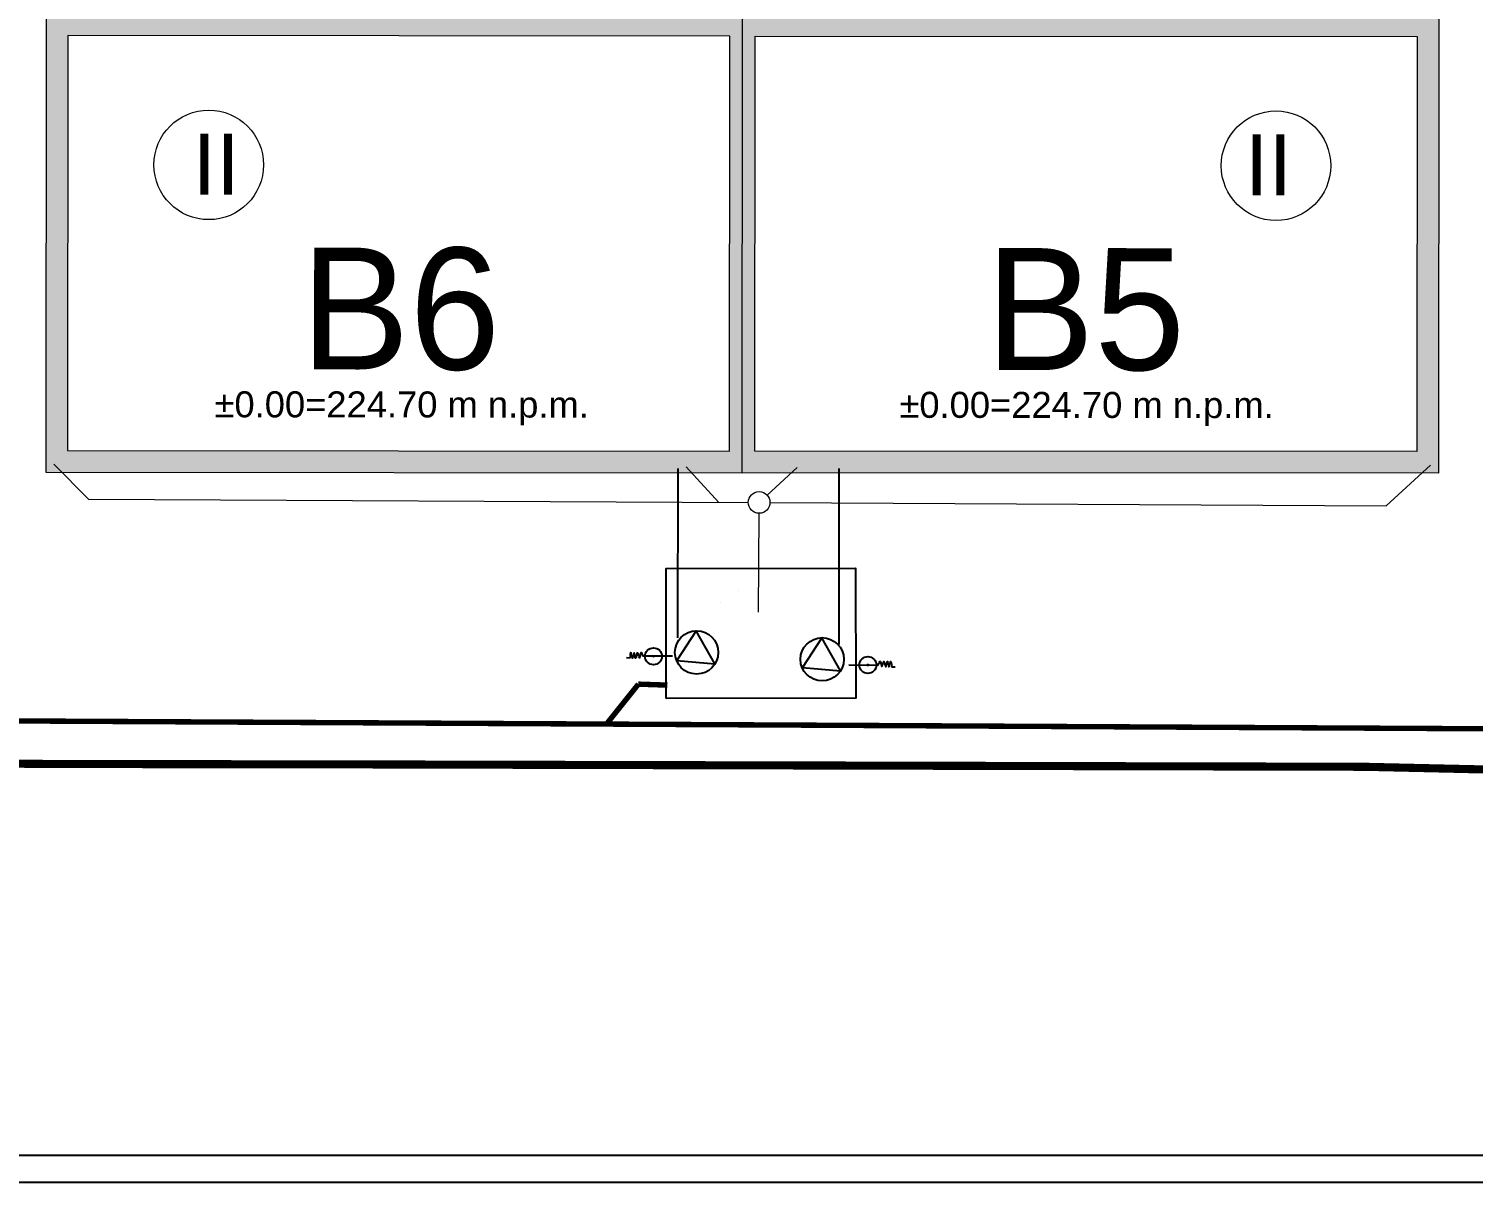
# Model space of a CAD drawing. Header units: millimetres. Extents: x 1780 to 154263, y -7240 to 17216.
# Drawn here: x 32662 to 35328, y 1087 to 3216 of the extents above; entities that cross this region are included whole.
import ezdxf

# ---------------------------------------------------------------- set-up
doc = ezdxf.new("R2010")
doc.units = ezdxf.units.MM
for name, color, linetype, lineweight in [('0 zlewnie cząstkowe', 8, 'Continuous', 50), ('2d_SX_PZT_instalacje - kanalizacja deszczowa', 8, 'CWK_KANALIZACJA_DESZCZOWA', 15), ('2d_SX_PZT_opis', 8, 'Continuous', 9), ('2d_SX_PZT_sieci i przyłącza - kanalizacja deszczowa', 8, 'Continuous', 25), ('2d_SX_PZT_teren inwestcyji', 8, 'Continuous', 5), ('2d_SX_PZT_wymiary', 50, 'Continuous', 5)]:
    doc.layers.add(name, color=color, linetype=linetype, lineweight=lineweight)
doc.layers.add('2d_SX_PZT_instalacje - elektryka', color=7, linetype='Continuous', lineweight=18, true_color=0xf51800)
doc.layers.add('60 instalacje elektryka', color=10, linetype='Continuous')
doc.layers.get('2d_SX_PZT_wymiary').off()
doc.styles.get("Standard").update_dxf_attribs({"font": 'ARIAL.TTF'})
doc.styles.add('superhelix light', font='')
doc.styles.get('superhelix light').set_extended_font_data('Bahnschrift Light')
doc.linetypes.add('CWK_KANALIZACJA_DESZCZOWA', pattern='A,0.5,-0.125,["Kd",Standard,S=0.1,R=0,X=-0.05,Y=-0.05],-0.125', length=0.75)
doc.linetypes.add('CWK_PRAD', pattern='A,0.5,-0.125,["En",Standard,S=0.1,R=0,X=-0.05,Y=-0.05],-0.125', length=0.75)

# ---------------------------------------------------------------- blocks, each defined once
blk = doc.blocks.new('NAZWY I RZĘDNE')
at = {"layer": '2d_SX_PZT_opis', "char_height": 225, "width": 507.522, "attachment_point": 3, "rotation": 344.9521, "style": 'superhelix light'}
for s, insert in [('B6', (41840.2, 14803.1)), ('B5', (43061.1, 14474.9))]:
    blk.add_mtext(s, dxfattribs=dict(at, insert=insert))
at = {"layer": '2d_SX_PZT_opis', "char_height": 48, "width": 1025.543, "attachment_point": 1, "rotation": 344.9521}
for insert in [(41262.2, 14683.6), (42483.1, 14355.4)]:
    blk.add_mtext('%%P0.00=224.70 m n.p.m.', dxfattribs=dict(at, insert=insert))
blk = doc.blocks.new('pzt wymiary podstawowe')
at = {"layer": '2d_SX_PZT_wymiary', "rotation": 15.04791395420216}
blk.add_blockref('NAZWY I RZĘDNE', (-39723.1, -71705.8), dxfattribs=at)
blk = doc.blocks.new('PDKLD PZT')
h = blk.add_hatch(color=256)
h.dxf.hatch_style = 1
h.paths.add_polyline_path([(47093.1, -22972), (45871.1, -22971.1), (45870.5, -23737.1), (47092.5, -23738)], flags=16)
h.paths.add_polyline_path([(47116.6, -22932), (45831.1, -22931.1), (45830.5, -23777.1), (47116, -23778.1)])
h = blk.add_hatch(color=256)
h.dxf.hatch_style = 1
h.paths.add_polyline_path([(47140.1, -22972.1), (48362.1, -22973), (48361.5, -23739), (47139.5, -23738.1)], flags=16)
h.paths.add_polyline_path([(47116.6, -22932), (48402.1, -22933), (48401.5, -23779), (47116, -23778.1)])
for points in [[(47116.6, -22932), (45831.1, -22931.1), (45830.5, -23777.1), (47116, -23778.1)], [(47116.6, -22932), (48402.1, -22933), (48401.5, -23779), (47116, -23778.1)], [(47093.1, -22972), (45871.1, -22971.1), (45870.5, -23737.1), (47092.5, -23738)], [(47140.1, -22972.1), (48362.1, -22973), (48361.5, -23739), (47139.5, -23738.1)]]:
    blk.add_lwpolyline(points, close=True)
at = {"layer": '0 zlewnie cząstkowe', "linetype": 'ByBlock', "lineweight": 25}
for p, q in [((47075.5, -24017.8), (47075.5, -24017.8)), ((47109.1, -23995.5), (47109.1, -23995.5)), ((46908.6, -24120.2), (46902.3, -24120)), ((46987.4, -24117), (46933.6, -24117)), ((47313, -24133), (47366.8, -24133.1)), ((47391.9, -24136.4), (47398.2, -24136.2))]:
    blk.add_line(p, q, dxfattribs=at)
for points in [[(46975.6, -24194.9), (46975.5, -23954.9), (47325.5, -23954.1), (47325.6, -24194.1), (46975.6, -24194.9)], [(46995.7, -24124.9), (47065.8, -24131.2), (47031.2, -24069.8), (46995.7, -24124.9)], [(47227.4, -24137.7), (47297.5, -24144), (47262.9, -24082.7), (47227.4, -24137.7)]]:
    blk.add_lwpolyline(points, dxfattribs=at)
for centre, radius in [((47032, -24109.8), 40), ((47263.8, -24122.6), 40), ((46952.2, -24117), 15.6), ((46952.2, -24117), 0.947), ((47348.2, -24133.1), 15.6), ((47348.2, -24133.1), 0.947)]:
    blk.add_circle(centre, radius, dxfattribs=at)
for points in [[(46933.9, -24117.6), (46929.1, -24110.8), (46926.8, -24119.7), (46922.9, -24110.7), (46919.4, -24120.6), (46916.4, -24110.8), (46913.9, -24120.6), (46910.7, -24110.5), (46908.6, -24120.2)], [(47366.6, -24133.7), (47371.3, -24126.9), (47373.6, -24135.8), (47377.6, -24126.8), (47381.1, -24136.7), (47384.1, -24126.9), (47386.6, -24136.7), (47389.7, -24126.7), (47391.9, -24136.4)]]:
    blk.add_spline(points, degree=3, dxfattribs=at)
at = {"layer": '2d_SX_PZT_instalacje - kanalizacja deszczowa', "ltscale": 500}
for points in [[(45909.7, -23826.8), (45845.5, -23762.1)], [(47012.9, -23767.4), (47073, -23832.8)], [(47217.7, -23768.2), (47162.1, -23819.4)], [(48386.5, -23764), (48304.9, -23839.1)], [(45909.7, -23826.8), (47127.4, -23833.1)], [(47146.3, -24035.8), (47147.3, -23852.9)], [(47167.4, -23833.3), (48304.9, -23839.1)]]:
    blk.add_lwpolyline(points, dxfattribs=at)
blk.add_circle((47147.4, -23832.9), 20, dxfattribs=at)
at = {"layer": '2d_SX_PZT_opis'}
for centre in [(46131.4, -23209.8), (48101.4, -23211.3)]:
    blk.add_circle(centre, 101.1, dxfattribs=at)
at = {"layer": '2d_SX_PZT_sieci i przyłącza - kanalizacja deszczowa', "linetype": 'ByBlock', "const_width": 10}
for points in [[(46866.6, -24240.9), (46924.5, -24168.4)], [(46924.5, -24168.4), (46978.1, -24170.2)], [(43796, -24225.8), (48976.9, -24253.4)]]:
    blk.add_lwpolyline(points, dxfattribs=at)
at = {"layer": '2d_SX_PZT_teren inwestcyji', "linetype": 'Continuous', "ltscale": 0.1, "const_width": 15}
blk.add_lwpolyline([(28533.9, -24463.7), (30610.8, -24379.1), (33031.9, -24261.2), (34931.1, -24197.3), (36977.5, -24219.2), (40770.9, -24323.6), (41032.2, -24298.1), (41370.3, -24265.4), (41571.9, -24268.3), (43580.7, -24300.3), (45848, -24315.8), (46416.6, -24316.6), (48265.8, -24321), (52120.5, -24406.9)], dxfattribs=at)
at = {"layer": '2d_SX_PZT_wymiary'}
for name, p, rotation in [('pzt wymiary podstawowe', (49864.8, 23182.4), 359.9576482055129), ('NAZWY I RZĘDNE', (10088.6, -48494), 15.00556215971501)]:
    blk.add_blockref(name, p, dxfattribs=dict(at, rotation=rotation))
at = {"layer": '2d_SX_PZT_opis', "char_height": 112.5, "width": 507.522}
for insert, attachment_point, rotation in [((46101.6, -23152.1), 1, 359.9134), ((48131.2, -23153.6), 3, 0.0014)]:
    blk.add_mtext('II', dxfattribs=dict(at, insert=insert, attachment_point=attachment_point, rotation=rotation))

msp = doc.modelspace()

# ---------------------------------------------------------------- linework, layer by layer
at = {"layer": '2d_SX_PZT_instalacje - elektryka', "color": 7, "linetype": 'CWK_PRAD', "lineweight": 25, "ltscale": 400, "flags": 128}
for points in [[(33860.4, 2092), (33860.6, 2405.2)], [(34158.1, 2080.1), (34158.3, 2405.1)]]:
    msp.add_lwpolyline(points, dxfattribs=at)
at = {"layer": '60 instalacje elektryka'}
for points in [[(53121.2, 5617.3), (1780.2, 5617.3), (1780.2, 1087.5), (53121.2, 1087.5)], [(2058.6, 1137.5), (53058.1, 1137.5), (53058.1, 5552.3), (2058.6, 5552.3)]]:
    msp.add_lwpolyline(points, close=True, dxfattribs=at)

# ---------------------------------------------------------------- block references
at = {"layer": '2d_SX_PZT_teren inwestcyji'}
msp.add_blockref('PDKLD PZT', (-13137, 26175.2), dxfattribs=at)

doc.saveas('drawing.dxf')
